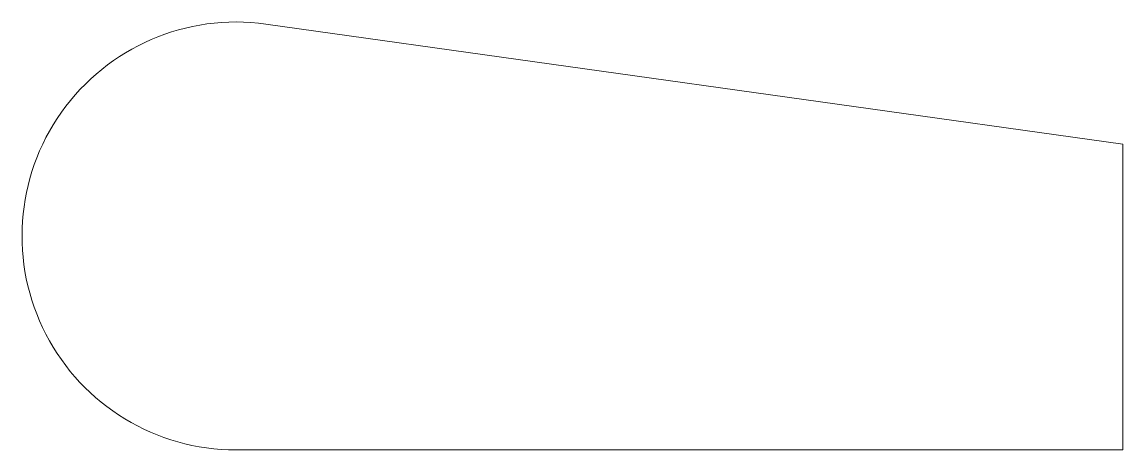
# Model space of a CAD drawing. Header units: millimetres. Extents: x -1.59 to 6.59, y -1.59 to 1.59.
import ezdxf

# ---------------------------------------------------------------- set-up
doc = ezdxf.new("R2010")
doc.units = ezdxf.units.MM
doc.header["$LTSCALE"] = 0.1
doc.layers.get('0').update_dxf_attribs({"lineweight": 25})

msp = doc.modelspace()

# ---------------------------------------------------------------- linework, layer by layer
at = {"lineweight": 0}
for p, q in [((6.5903, 0.6818), (0.221, 1.5753)), ((6.5903, -1.5908), (6.5903, 0.6818)), ((0, -1.5908), (6.5903, -1.5908))]:
    msp.add_line(p, q, dxfattribs=at)
msp.add_arc((0, 0), 1.5908, 82.01382, 270, dxfattribs=at)

doc.saveas('drawing.dxf')
